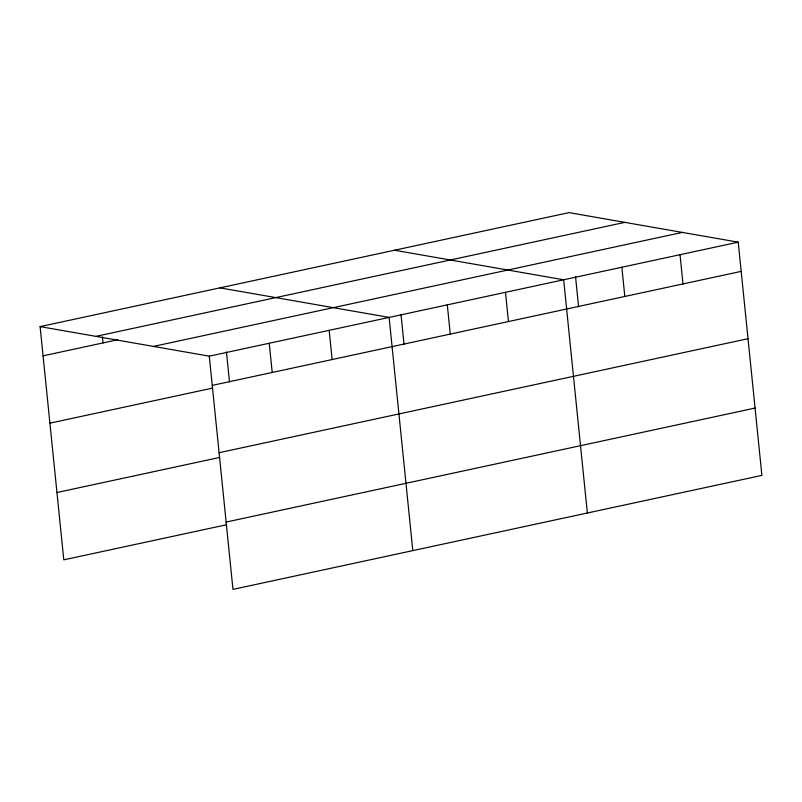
<?xml version="1.0" encoding="UTF-8"?>
<svg xmlns="http://www.w3.org/2000/svg" width="802" height="802" viewBox="0 0 802 802"><rect width="100%" height="100%" fill="white"/><g stroke="black" fill="none" stroke-linecap="round" stroke-linejoin="round"><path stroke-width="1.2" d="M40.1 326.615L569.029 212.62L738.211 242.164L761.9 475.385L232.971 589.38L209.282 356.168L40.1 326.615L63.789 559.836L226.495 524.769M95.929 336.369L624.858 222.365M43.067 355.847L117.694 339.757M153.453 346.414L682.382 232.41M209.282 356.168L738.211 242.164M212.249 385.391L741.178 271.387M49.904 423.165L212.61 388.088M219.086 452.709L748.015 338.705M56.952 492.518L219.658 457.451M226.134 522.062L755.063 408.068M394.484 250.234L563.666 279.788L587.355 512.999M219.938 287.858L389.12 317.402L412.809 550.623M680.026 254.705L682.993 283.928M621.851 267.246L624.818 296.469M575.545 276.75L578.583 306.665M505.481 292.319L508.448 321.552M447.295 304.86L450.273 334.093M401 314.364L404.038 344.289M329.171 330.324L332.138 359.547M269.231 343.246L272.199 372.469M226.455 351.988L229.492 381.912M102.395 336.83L103.017 342.925"/></g></svg>
